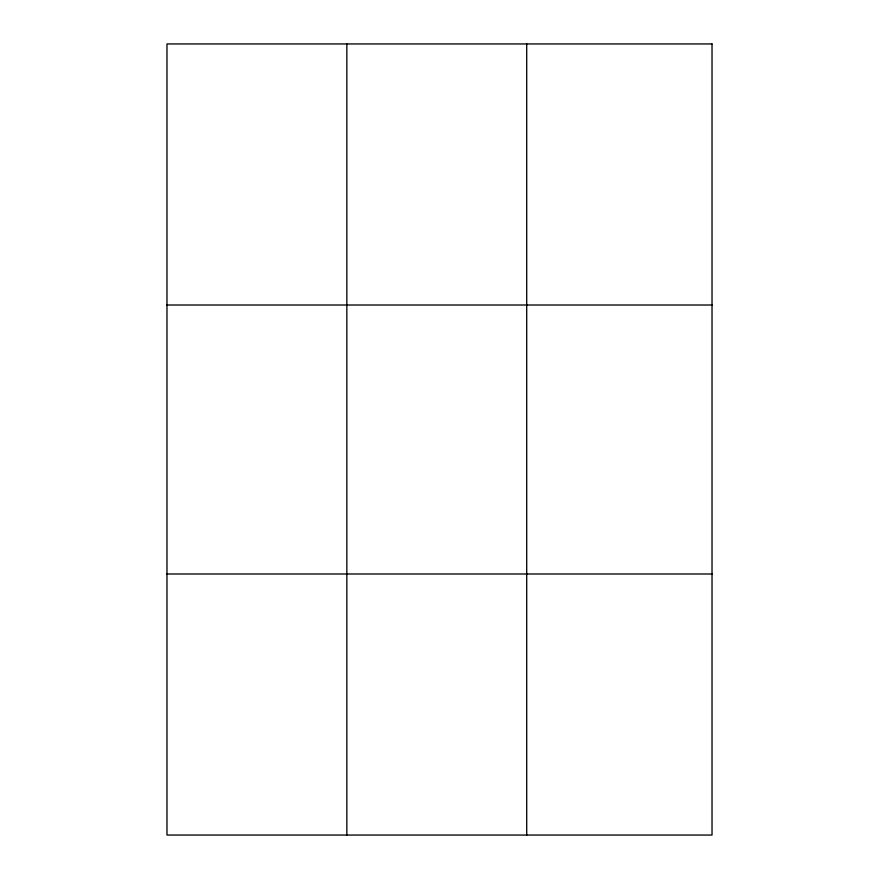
<?xml version="1.0" encoding="UTF-8"?>
<svg xmlns="http://www.w3.org/2000/svg" width="879" height="879" viewBox="0 0 879 879"><rect width="100%" height="100%" fill="white"/><g stroke="black" fill="none" stroke-linecap="round" stroke-linejoin="round"><path stroke-width="1.32" d="M346.842 43.95L346.842 835.05M526.708 43.95L526.708 835.05M166.977 305.013L712.023 305.013M166.977 573.987L712.023 573.987M712.023 43.95L712.023 835.05L166.977 835.05L166.977 43.95L712.023 43.95"/></g></svg>
